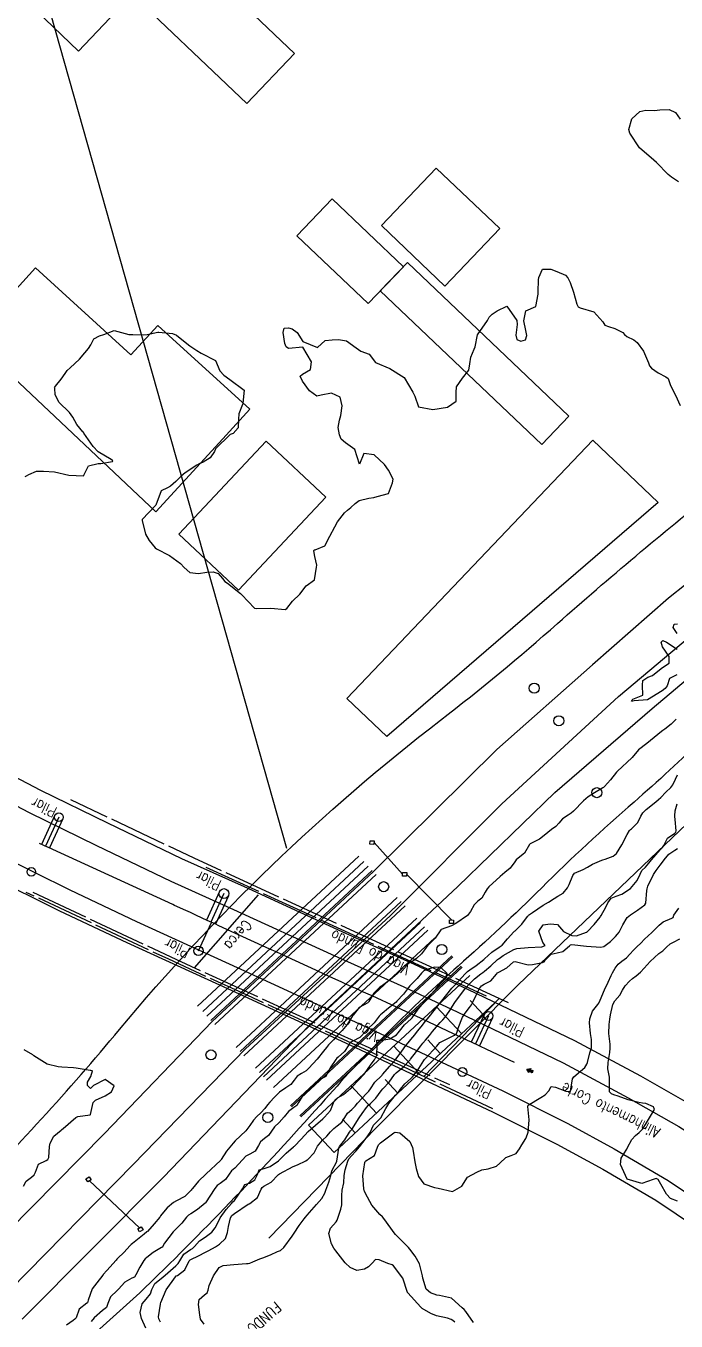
# Model space of a CAD drawing. Header units: metres. Extents: x 307586 to 320046, y 7427249 to 7434250.
# Drawn here: x 316143 to 316232.5, y 7432790.2 to 7432968.6 of the extents above; entities that cross this region are included whole.
import ezdxf

# ---------------------------------------------------------------- set-up
doc = ezdxf.new("R2010")
doc.units = ezdxf.units.M
doc.header["$MEASUREMENT"] = 0
for name, pattern in [('CERCA', [9.4, 8, -0.7, 0, -0.7]), ('CONTINUO', [0]), ('TRACEJADO', [8.7, 8, -0.7])]:
    doc.linetypes.add(name, pattern=pattern)
doc.layers.get('0').update_dxf_attribs({"color": 255})
for name, color, linetype in [('3_PT_CORTES', 45, 'Continuous'), ('4_PT_CORTES', 45, 'Continuous'), ('_ALINHAMENTO_CORTES', 45, 'Continuous'), ('ALINHAMENTO_CORTES', 45, 'Continuous'), ('CANALETA', 151, 'Continuous'), ('CERCA', 45, 'CERCA'), ('Curvas de Nivel 1m', 11, 'Continuous'), ('Curvas de Nivel 5m', 15, 'Continuous'), ('Divisa', 42, 'FENCELINE2'), ('Edificações', 30, 'Continuous'), ('H_TALUDE', 45, 'Continuous'), ('Hidrografia', 140, 'Continuous'), ('LASTRO', 45, 'Continuous'), ('Linha Férrea', 20, 'Continuous'), ('PILAR', 45, 'Continuous'), ('Pontes_Viadutos_Tubos', 190, 'Continuous'), ('Portico', 45, 'Continuous'), ('Postes', 20, 'Continuous'), ('TALUDE', 45, 'Continuous'), ('TEXTO', 45, 'Continuous'), ('TRILHO', 45, 'Continuous'), ('VIADUTO', 190, 'Continuous'), ('Vias Primárias', 230, 'Continuous')]:
    doc.layers.add(name, color=color, linetype=linetype)
doc.styles.add('ROMANS', font='romans', dxfattribs={"height": 0.2})
doc.styles.get("Standard").update_dxf_attribs({"font": 'txt.shx'})
doc.linetypes.add('FENCELINE2', pattern='A,0.25,-0.1,[132,ltypeshp.shx,S=0.1,R=0,X=-0.1,Y=0],-0.1,1', length=1.45)

# ---------------------------------------------------------------- blocks, each defined once
blk = doc.blocks.new('4F638F50BC344D5C12D0B4')
at = {"layer": 'H_TALUDE', "color": 32, "linetype": 'CONTINUO', "flags": 128}
for points in [[(17.57, 16.35), (14.07, 20.11)], [(20.5, 19.07), (18.75, 20.95)], [(11.71, 10.9), (8.21, 14.66)], [(14.64, 13.62), (12.89, 15.51)], [(5.86, 5.45), (2.35, 9.21)], [(8.79, 8.17), (7.03, 10.06)], [(0, 0), (-3.5, 3.76)], [(2.93, 2.72), (1.18, 4.61)]]:
    blk.add_lwpolyline(points, dxfattribs=at)
blk = doc.blocks.new('CC7458B3B4D4FA612CE18')
at = {"color": 1, "linetype": 'CONTINUO', "flags": 128}
for points in [[(0, 0), (-0.47, -0.15)], [(-0.06, -0.13), (-0.43, -0.25)], [(0.06, -0.19), (-0.38, -0.34)], [(0.18, -0.26), (-0.34, -0.43)], [(-0.29, -0.52), (-0.26, -0.5)], [(0.29, -0.33), (-0.09, -0.45)], [(0.04, -0.51), (0.23, -0.45)]]:
    blk.add_lwpolyline(points, dxfattribs=at)
blk = doc.blocks.new('SIMB_PONTO')
at = {"color": 0}
blk.add_point((0, 0), dxfattribs=at)
for tag in ['desc:', 'cota:', 'pto:']:
    blk.add_attdef(tag, (0, 0), '', height=1)
blk = doc.blocks.new('E0620F8BD06349AB12D094')
at = {"layer": 'ALINHAMENTO_CORTES'}
blk.add_hatch(color=1, dxfattribs=at).paths.add_polyline_path([(-0.13, -0.26), (-0.5, -0.08), (-0.57, -0.23), (-0.82, 0.25), (-0.28, 0.34), (-0.36, 0.18), (0, 0)])
at = {"layer": 'ALINHAMENTO_CORTES', "color": 2, "linetype": 'CONTINUO'}
blk.add_polyline3d([(-0.13, -0.26, 0), (-0.5, -0.08, 0), (-0.57, -0.23, 0), (-0.82, 0.25, 0), (-0.28, 0.34, 0), (-0.36, 0.18, 0), (0, 0, 0)], close=True, dxfattribs=at)
at = {"layer": '_ALINHAMENTO_CORTES', "color": 3, "xscale": 0.04000000000000001, "yscale": 0.04000000000000001, "zscale": 0.04000000000000001, "rotation": 153.1355456826254}
blk.add_blockref('SIMB_PONTO', (0, 0), dxfattribs=at)

msp = doc.modelspace()

# ---------------------------------------------------------------- linework, layer by layer
at = {"layer": '3_PT_CORTES', "linetype": 'FENCELINE2', "ltscale": 2, "flags": 128}
msp.add_lwpolyline([(316197.74, 7432823.9), (316208.14, 7432834.63)], dxfattribs=at)
at = {"layer": '4_PT_CORTES', "linetype": 'CONTINUO'}
for points in [[(316146.98, 7432859.86, 0), (316145.15, 7432855.85, 0)], [(316147.53, 7432859.61, 0), (316145.69, 7432855.61, 0)], [(316148.07, 7432859.36, 0), (316146.23, 7432855.36, 0)], [(316169.63, 7432849.36, 0), (316167.83, 7432845.44, 0)], [(316170.25, 7432849.07, 0), (316168.45, 7432845.15, 0)], [(316170.88, 7432848.79, 0), (316169.08, 7432844.87, 0)], [(316166.73, 7432841.2, 0), (316168.53, 7432845.12, 0)], [(316206.1, 7432832.49, 0), (316204.29, 7432828.64, 0)], [(316206.66, 7432832.23, 0), (316204.85, 7432828.37, 0)], [(316207.2, 7432831.97, 0), (316205.4, 7432828.12, 0)]]:
    msp.add_polyline3d(points, dxfattribs=at)
at = {"layer": 'ALINHAMENTO_CORTES', "linetype": 'CONTINUO'}
for points in [[(316210.26, 7432825.82, 744.8), (316206.42, 7432827.63, 744.72), (316205.45, 7432828.09, 736.06), (316204.33, 7432828.61, 735.96), (316203.79, 7432828.87, 742.68), (316203.07, 7432829.21, 735.96), (316202.61, 7432829.42, 735.92), (316197.67, 7432831.73, 744.53), (316197.6, 7432831.78, 732.7), (316196.05, 7432832.49, 732.36), (316195.87, 7432832.57, 731.7), (316194.19, 7432833.34, 731.72), (316194, 7432833.43, 732.34), (316190.63, 7432834.98, 733.46), (316189.24, 7432835.61, 733.96), (316188.62, 7432835.9, 734.18), (316187.83, 7432836.26, 734.01), (316187.04, 7432836.62, 734.22), (316186.46, 7432836.89, 744.25), (316184.75, 7432837.67, 734.03), (316183.97, 7432838.03, 733.87), (316183.19, 7432838.39, 734.07), (316182.91, 7432838.52, 744.16), (316178.97, 7432840.33, 733.99), (316178.19, 7432840.68, 733.82), (316177.41, 7432841.04, 734.02), (316176.55, 7432841.43, 733.81), (316175.54, 7432841.9, 733.64), (316170.14, 7432844.38, 733.31), (316169.44, 7432844.7, 741.87), (316169.11, 7432844.85, 733.63), (316167.95, 7432845.39, 733.58), (316166.48, 7432846.06, 742.42), (316166.3, 7432846.14, 743.8), (316165.62, 7432846.46, 743.78), (316164.98, 7432846.75, 742.53), (316163.45, 7432847.45, 743.74), (316163.2, 7432847.57, 743.74), (316146.71, 7432855.14, 742.31), (316146.02, 7432855.45, 743.57), (316145.95, 7432855.48, 733.82), (316144.87, 7432855.98, 733.7)], [(316168.45, 7432831.62, 0), (316190.64, 7432852.27, 0)], [(316172.46, 7432827.32, 0), (316194.65, 7432847.97, 0)], [(316175.13, 7432824.45, 0), (316197.32, 7432845.09, 0)]]:
    msp.add_polyline3d(points, dxfattribs=at)
at = {"layer": 'CANALETA', "linetype": 'CONTINUO'}
for points in [[(316179.4, 7432819.85, 0), (316201.6, 7432840.5, 0)], [(316179.54, 7432819.71, 0), (316201.73, 7432840.36, 0)], [(316179.54, 7432819.71, 0), (316201.73, 7432840.36, 0)], [(316180.7, 7432818.46, 0), (316202.9, 7432839.1, 0)], [(316180.82, 7432818.32, 0), (316203.02, 7432838.97, 0)]]:
    msp.add_polyline3d(points, dxfattribs=at)
at = {"layer": 'CERCA', "linetype": 'FENCELINE2', "ltscale": 2, "flags": 128}
msp.add_lwpolyline([(316166.19, 7432838.86), (316175.01, 7432848.91)], dxfattribs=at)
at = {"layer": 'Curvas de Nivel 1m', "flags": 128}
for points, elevation in [([(316232.8, 7432947.11), (316231.84, 7432947.72), (316231.41, 7432948.11), (316229.79, 7432949.75), (316229.44, 7432950.09), (316227.45, 7432951.77), (316226.13, 7432953.79), (316225.98, 7432954.29), (316226.41, 7432955.79), (316227.51, 7432956.8), (316228.3, 7432956.98), (316229.51, 7432956.94), (316230.26, 7432957), (316231.52, 7432957.05), (316232.42, 7432956.63), (316233.05, 7432955.71)], 733), ([(316142.9, 7432906.5), (316143.07, 7432906.61), (316143.4, 7432906.78), (316144.44, 7432907.23), (316144.91, 7432907.27), (316145.41, 7432907.26), (316146.91, 7432907.17), (316148.9, 7432906.71), (316150.9, 7432906.62), (316150.94, 7432906.65), (316150.94, 7432906.68), (316151.6, 7432907.99), (316152.92, 7432908.32), (316153.28, 7432908.3), (316154.92, 7432908.57), (316154.95, 7432908.64), (316154.92, 7432908.7), (316154.73, 7432908.84), (316152.94, 7432909.9), (316152.22, 7432910.67), (316150.97, 7432912.47), (316150.89, 7432912.6), (316150.83, 7432912.68), (316149.99, 7432913.7), (316149.46, 7432914.7), (316149, 7432915.31), (316147.51, 7432916.73), (316147.03, 7432917.8), (316146.96, 7432918.65), (316146.94, 7432918.73), (316146.95, 7432918.82), (316147.05, 7432918.94), (316147.84, 7432919.94), (316148.4, 7432920.72), (316148.68, 7432921.11), (316149.08, 7432921.47), (316150.34, 7432922.69), (316151.1, 7432923.55), (316151.62, 7432924.16), (316151.92, 7432924.67), (316152.32, 7432925.47), (316153.13, 7432925.9), (316153.71, 7432926.08), (316155.14, 7432926.64), (316157.13, 7432926.06), (316157.69, 7432926.05), (316159.13, 7432926.04), (316159.66, 7432926.06), (316161.14, 7432926.39), (316161.29, 7432926.41), (316163.14, 7432926.23), (316163.71, 7432925.96), (316165.12, 7432924.83), (316165.57, 7432924.51), (316166.5, 7432923.89), (316167.1, 7432923.49), (316169.09, 7432922.47), (316169.66, 7432921.05), (316170.22, 7432920.45), (316171.06, 7432919.89), (316173.04, 7432918.42), (316172.83, 7432916.61), (316172.78, 7432916.42), (316172.28, 7432915.15), (316172.23, 7432914.43), (316172.21, 7432913.2), (316171.51, 7432912.43), (316171.12, 7432912.29), (316170.97, 7432912.18), (316169.24, 7432910.47), (316169.1, 7432910.31), (316168.95, 7432909.98), (316168.33, 7432909.07), (316167.39, 7432908.49), (316167.05, 7432908.36), (316166.92, 7432908.31), (316166.52, 7432908.1), (316164.91, 7432907.01), (316164.63, 7432906.79), (316164.33, 7432906.53), (316163.6, 7432905.83), (316162.88, 7432905.17), (316162.47, 7432904.95), (316161.58, 7432904.55), (316160.85, 7432902.56), (316159.01, 7432900.59), (316158.97, 7432900.45), (316159.43, 7432898.58), (316159.94, 7432897.71), (316160.78, 7432896.69), (316160.98, 7432896.56), (316162.77, 7432895.62), (316164.25, 7432894.53), (316164.75, 7432893.99), (316165.54, 7432893.31), (316166.74, 7432893.15), (316167.88, 7432893.34), (316168.74, 7432893.37), (316169.45, 7432893.17), (316170.04, 7432892.45), (316170.37, 7432892.08), (316170.73, 7432891.81), (316172.51, 7432890.42), (316172.71, 7432890.24), (316174.46, 7432888.4), (316174.68, 7432888.33), (316176.68, 7432888.37), (316178.68, 7432888.18), (316178.88, 7432888.35), (316179.7, 7432889.34), (316180.71, 7432890.32), (316181.58, 7432891.45), (316182.73, 7432892.3), (316182.99, 7432894.05), (316183.02, 7432894.3), (316182.77, 7432895.49), (316182.64, 7432896.3), (316182.68, 7432896.4), (316182.78, 7432896.44), (316184.13, 7432896.95), (316184.8, 7432898.28), (316185.49, 7432899.6), (316185.86, 7432900.26), (316186.85, 7432901.52), (316187.24, 7432901.86), (316187.7, 7432902.24), (316188.29, 7432902.81), (316188.86, 7432903.2), (316190.17, 7432903.52), (316190.87, 7432903.64), (316191.32, 7432903.74), (316192.88, 7432904.18), (316193.43, 7432905.64), (316193.55, 7432906.17), (316192.91, 7432907.37), (316192.34, 7432908.19), (316190.94, 7432909.51), (316189.48, 7432909.69), (316188.92, 7432908.23), (316188.24, 7432910.24), (316186.96, 7432911.15), (316186.38, 7432911.67), (316186.15, 7432912.26), (316185.98, 7432913.27), (316186.13, 7432914.26), (316186.35, 7432914.91), (316186.52, 7432916.26), (316186.23, 7432917.46), (316185.04, 7432918), (316183.63, 7432917.71), (316183.04, 7432917.57), (316182.04, 7432918.31), (316181.06, 7432919.63), (316180.74, 7432920.33), (316181.08, 7432920.63), (316182.15, 7432921.24), (316182.29, 7432922.31), (316181.11, 7432924.32), (316179.11, 7432924.13), (316178.82, 7432924.35), (316178.63, 7432924.85), (316178.39, 7432926.36), (316178.55, 7432926.95), (316179.15, 7432926.98), (316179.64, 7432926.83), (316180.32, 7432926.33), (316181.12, 7432925.12), (316183.11, 7432924.3), (316184.17, 7432925.24), (316185.13, 7432925.32), (316185.99, 7432925.4), (316187.13, 7432925.21), (316188.44, 7432924.24), (316189.11, 7432923.76), (316190.23, 7432923.34), (316191.09, 7432922.2), (316193.09, 7432921.39), (316195.07, 7432920.16), (316196.25, 7432918.14), (316196.5, 7432917.6), (316197.02, 7432916.13), (316199.02, 7432915.73), (316201.02, 7432916.08), (316202.2, 7432916.9), (316202.19, 7432918.07), (316202.27, 7432918.86), (316203.07, 7432920.06), (316203.96, 7432921.17), (316204.07, 7432922.05), (316204.21, 7432922.95), (316204.71, 7432924.04), (316204.82, 7432924.35), (316205.14, 7432926.04), (316206.52, 7432928.02), (316206.74, 7432928.45), (316207.18, 7432928.88), (316207.87, 7432929.32), (316209.19, 7432929.99), (316210.55, 7432927.98), (316210.62, 7432927.44), (316210.41, 7432925.97), (316210.57, 7432925.4), (316211.13, 7432925.16), (316211.76, 7432925.33), (316211.96, 7432925.95), (316211.81, 7432926.62), (316211.51, 7432927.96), (316211.79, 7432929.35), (316213.19, 7432929.94), (316213.5, 7432931.64), (316213.51, 7432931.94), (316213.56, 7432933.61), (316213.6, 7432933.94), (316214.11, 7432935.08), (316215.25, 7432935.09), (316216.07, 7432934.73), (316217.25, 7432934.23), (316217.58, 7432933.89), (316217.9, 7432933.21), (316218.38, 7432931.88), (316218.84, 7432930.23), (316218.99, 7432929.87), (316219.19, 7432929.78), (316219.3, 7432929.76), (316221.18, 7432929.2), (316222.41, 7432927.83), (316222.67, 7432927.34), (316223.16, 7432927.15), (316224.07, 7432926.9), (316225.15, 7432926.33), (316225.4, 7432926.05), (316225.72, 7432925.79), (316226.68, 7432925.32), (316227.13, 7432924.97), (316228, 7432923.76), (316228.69, 7432922.16), (316228.83, 7432921.75), (316229.09, 7432921.44), (316230.01, 7432920.81), (316231.08, 7432920.22), (316231.38, 7432920.03), (316231.47, 7432919.72), (316231.71, 7432919.07), (316232.42, 7432917.71), (316233.03, 7432916.28)], 733), ([(316232.65, 7432884.89), (316232.1, 7432885.71), (316232.21, 7432886.16), (316232.67, 7432886.24)], 734), ([(316232.59, 7432879.22), (316231.58, 7432878.71), (316231.27, 7432877.71), (316230.96, 7432877.32), (316230.56, 7432876.99), (316228.54, 7432875.75), (316226.7, 7432875.61), (316226.54, 7432875.58), (316226.35, 7432875.59), (316226.42, 7432875.77), (316226.54, 7432875.84), (316227.91, 7432876.4), (316227.86, 7432877.76), (316227.9, 7432878.43), (316228.58, 7432878.87), (316229.23, 7432879.09), (316229.99, 7432879.73), (316230.6, 7432880.2), (316231.52, 7432880.8), (316231.52, 7432881.71), (316230.63, 7432883.07), (316230.44, 7432883.72), (316230.65, 7432883.94), (316231.16, 7432883.71), (316232.63, 7432882.76)], 734), ([(316232.51, 7432873.08), (316231.8, 7432872.41), (316230.93, 7432871.72), (316230.67, 7432871.53), (316230.49, 7432871.4), (316228.47, 7432869.75), (316227.33, 7432868.89), (316226.44, 7432867.82), (316226.42, 7432867.8), (316226.38, 7432867.77), (316224.42, 7432865.94), (316224.36, 7432865.87), (316224.3, 7432865.8), (316223.46, 7432864.76), (316222.65, 7432863.82), (316222.51, 7432863.71), (316222.4, 7432863.63), (316221.26, 7432862.96), (316220.38, 7432862.39), (316220.08, 7432862.14), (316219.76, 7432861.85), (316218.36, 7432860.42), (316218.06, 7432860.16), (316217.61, 7432859.88), (316216.86, 7432859.37), (316216.34, 7432858.76), (316215.92, 7432858.31), (316215.34, 7432857.9), (316214.31, 7432857.07), (316213.68, 7432856.56), (316212.41, 7432855.94), (316212.34, 7432855.9), (316212.3, 7432855.85), (316211.6, 7432854.64), (316210.74, 7432853.96), (316210.49, 7432853.75), (316210.28, 7432853.47), (316209.63, 7432852.6), (316208.93, 7432851.98), (316208.25, 7432851.42), (316206.7, 7432850.01), (316206.49, 7432849.74), (316206.22, 7432849.26), (316205.75, 7432848.47), (316205.2, 7432848.02), (316204.7, 7432847.53), (316204.19, 7432846.63), (316203.78, 7432846.04), (316202.17, 7432844.94), (316201.59, 7432844.65), (316200.16, 7432844.13), (316200.1, 7432844.08), (316199.3, 7432842.94), (316198.51, 7432842.1), (316198.13, 7432841.7), (316197.44, 7432840.8), (316196.76, 7432840.12), (316196.36, 7432839.87), (316196.11, 7432839.75), (316195.1, 7432839.14), (316194.21, 7432838.15), (316194.15, 7432838.08), (316194.08, 7432838.01), (316193.17, 7432837.26), (316192.07, 7432836.44), (316191.91, 7432836.33), (316191.72, 7432836.18), (316190.88, 7432835.37), (316190.19, 7432834.2), (316190.13, 7432834.11), (316190.04, 7432834.05), (316188.85, 7432833.4), (316188.01, 7432832.32), (316187.98, 7432832.26), (316187.96, 7432832.23), (316187.19, 7432831.05), (316186.54, 7432830.24), (316186.26, 7432829.97), (316185.98, 7432829.68), (316185.31, 7432828.92), (316184.65, 7432828.26), (316184.34, 7432827.89), (316183.95, 7432827.36), (316183.09, 7432826.28), (316181.93, 7432825.05), (316181.55, 7432824.68), (316180.92, 7432824.31), (316180.32, 7432823.92), (316179.91, 7432823.38), (316179.45, 7432822.77), (316178.76, 7432822.34), (316177.89, 7432821.74), (316177.2, 7432821.03), (316176.56, 7432820.36), (316176.24, 7432819.99), (316175.86, 7432819.5), (316175.33, 7432818.9), (316174.76, 7432818.38), (316174.32, 7432817.9), (316173.83, 7432817.14), (316173.27, 7432816.4), (316171.81, 7432815.04), (316171.52, 7432814.71), (316171.27, 7432814.43), (316170.61, 7432813.61), (316169.88, 7432812.44), (316169.83, 7432812.38), (316169.77, 7432812.33), (316167.79, 7432810.47), (316167.77, 7432810.45), (316167.75, 7432810.42), (316166.76, 7432809.46), (316165.92, 7432808.49), (316165.83, 7432808.38), (316165.72, 7432808.24), (316164.84, 7432807.38), (316163.71, 7432806.75), (316163.28, 7432806.52), (316162.43, 7432805.79), (316161.68, 7432804.92), (316161.52, 7432804.7), (316161.42, 7432804.54), (316160.63, 7432803.58), (316159.7, 7432802.56), (316159.68, 7432802.53), (316159.65, 7432802.51), (316159.25, 7432802.17), (316157.64, 7432800.89), (316157.47, 7432800.76), (316157.31, 7432800.59), (316156.52, 7432799.7), (316155.61, 7432798.82), (316155.49, 7432798.72), (316155.4, 7432798.61), (316154.13, 7432797.17), (316153.64, 7432796.63), (316153.62, 7432796.6), (316153.58, 7432796.55), (316152.74, 7432795.47), (316152.12, 7432794.65), (316151.54, 7432793.1), (316151.46, 7432792.73), (316151.37, 7432792.66), (316150.33, 7432791.87), (316149.89, 7432790.68), (316149.73, 7432790.46), (316149.51, 7432790.31), (316148.55, 7432789.64)], 733), ([(316161.51, 7432790.04), (316161.26, 7432790.54), (316161.25, 7432790.81), (316161.49, 7432792.54), (316161.5, 7432792.57), (316161.54, 7432792.76), (316162.28, 7432794.53), (316163.58, 7432796.32), (316163.67, 7432796.42), (316163.83, 7432796.51), (316164.84, 7432797.25), (316165.47, 7432798.49), (316165.52, 7432798.57), (316165.61, 7432798.63), (316166.85, 7432799.25), (316167.62, 7432799.67), (316168.15, 7432799.93), (316169.06, 7432800.45), (316169.64, 7432800.8), (316170.48, 7432801.59), (316170.73, 7432802.43), (316170.86, 7432803.23), (316171.16, 7432804.43), (316171.35, 7432804.76), (316171.69, 7432805.04), (316173.6, 7432806.29), (316173.7, 7432806.34), (316173.74, 7432806.35), (316173.82, 7432806.39), (316174.87, 7432807.22), (316175.37, 7432808.37), (316175.51, 7432808.59), (316175.73, 7432808.77), (316176.76, 7432809.34), (316177.7, 7432810.35), (316177.73, 7432810.37), (316177.75, 7432810.39), (316177.9, 7432810.5), (316179.76, 7432811.48), (316180.36, 7432811.72), (316181.52, 7432812.3), (316181.68, 7432812.4), (316181.78, 7432812.45), (316182.67, 7432813.4), (316183.13, 7432814.28), (316183.81, 7432815.12), (316184.41, 7432815.67), (316184.91, 7432816.26), (316185.36, 7432816.73), (316185.83, 7432817.08), (316186.47, 7432817.61), (316186.9, 7432818.24), (316187.26, 7432818.82), (316187.86, 7432819.33), (316188.3, 7432819.79), (316188.64, 7432820.22), (316189.89, 7432821.56), (316190.2, 7432821.89), (316190.42, 7432822.19), (316191, 7432823.1), (316191.92, 7432824), (316192.01, 7432824.09), (316192.08, 7432824.18), (316193.1, 7432825.32), (316193.82, 7432826.15), (316193.94, 7432826.32), (316194.71, 7432827.38), (316195.28, 7432828.14), (316195.58, 7432828.52), (316195.98, 7432828.98), (316196.5, 7432829.61), (316196.9, 7432830.12), (316197.38, 7432830.74), (316198.01, 7432831.51), (316198.48, 7432832.1), (316199.16, 7432832.96), (316200.04, 7432834.06), (316200.93, 7432835.2), (316201.63, 7432836.06), (316201.84, 7432836.29), (316202.07, 7432836.53), (316203.44, 7432838.04), (316203.76, 7432838.36), (316204.09, 7432838.6), (316204.94, 7432839.18), (316206.02, 7432840.01), (316206.07, 7432840.06), (316206.11, 7432840.11), (316207.1, 7432841.02), (316208.13, 7432841.68), (316208.54, 7432841.98), (316209.29, 7432842.83), (316210.16, 7432843.83), (316210.23, 7432843.89), (316210.32, 7432843.96), (316211.25, 7432844.87), (316212.03, 7432845.94), (316212.1, 7432846.02), (316212.18, 7432846.09), (316212.74, 7432846.49), (316214.2, 7432847.49), (316214.91, 7432847.91), (316215.7, 7432848.4), (316216.22, 7432848.72), (316216.94, 7432849.16), (316217.53, 7432849.88), (316217.77, 7432850.34), (316218.25, 7432851.59), (316218.51, 7432851.87), (316219.69, 7432852.42), (316220.27, 7432852.74), (316220.98, 7432853.12), (316222.28, 7432853.68), (316222.38, 7432853.72), (316222.7, 7432853.82), (316223.84, 7432854.25), (316224.29, 7432854.62), (316225.01, 7432855.79), (316225.74, 7432857.2), (316226.09, 7432857.77), (316226.2, 7432857.9), (316226.33, 7432858), (316227.22, 7432858.88), (316227.61, 7432859.76), (316227.89, 7432860.22), (316228.36, 7432860.68), (316229.7, 7432861.73), (316230.08, 7432862.02), (316230.38, 7432862.29), (316231.07, 7432863.03), (316231.75, 7432863.71), (316232.04, 7432864.07), (316232.41, 7432864.84), (316232.69, 7432865.43)], 733), ([(316167.5, 7432789.77), (316167.04, 7432790.47), (316166.94, 7432791.05), (316166.76, 7432792.48), (316166.83, 7432793.19), (316167.55, 7432793.82), (316167.93, 7432794.09), (316168.05, 7432794.46), (316168.21, 7432795.11), (316168.8, 7432796.45), (316169.59, 7432797.59), (316170.16, 7432797.88), (316171.6, 7432797.99), (316173.35, 7432798.14), (316173.6, 7432798.15), (316173.81, 7432798.18), (316174.23, 7432798.38), (316175.2, 7432798.79), (316175.61, 7432798.92), (316176.63, 7432799.34), (316177.62, 7432799.77), (316178.02, 7432799.95), (316178.47, 7432800.34), (316179.65, 7432801.91), (316179.81, 7432802.16), (316179.91, 7432802.32), (316180.62, 7432803.36), (316181.29, 7432804.3), (316181.46, 7432804.53), (316181.69, 7432804.81), (316183, 7432806.28), (316183.71, 7432807.07), (316184.15, 7432807.84), (316184.29, 7432808.26), (316184.67, 7432809.33), (316184.94, 7432810.26), (316185.1, 7432810.91), (316185.77, 7432812.18), (316185.8, 7432812.23), (316185.8, 7432812.25), (316186.05, 7432814), (316186.15, 7432814.25), (316186.87, 7432815.18), (316187.55, 7432816.23), (316187.67, 7432816.39), (316187.83, 7432816.59), (316188.88, 7432818.21), (316189.27, 7432818.79), (316189.86, 7432819.61), (316190.13, 7432819.93), (316190.4, 7432820.19), (316191.13, 7432820.93), (316191.89, 7432821.93), (316192.1, 7432822.18), (316192.97, 7432823.1), (316193.71, 7432824.15), (316193.93, 7432824.38), (316194.92, 7432825.16), (316195.82, 7432826.13), (316195.87, 7432826.2), (316195.94, 7432826.29), (316196.74, 7432827.34), (316197.34, 7432828.12), (316197.62, 7432828.46), (316197.97, 7432828.88), (316198.54, 7432829.55), (316198.95, 7432830.1), (316200.01, 7432831.31), (316200.39, 7432831.7), (316200.69, 7432832.07), (316201.24, 7432832.85), (316202.04, 7432834.06), (316203.51, 7432836.04), (316204.07, 7432836.71), (316204.74, 7432837.36), (316205.59, 7432838.01), (316205.88, 7432838.22), (316206.09, 7432838.38), (316206.98, 7432839.12), (316207.92, 7432839.99), (316208.02, 7432840.08), (316208.11, 7432840.15), (316208.69, 7432840.55), (316210.13, 7432841.39), (316210.56, 7432841.53), (316212.13, 7432841.67), (316213.99, 7432841.77), (316214.13, 7432841.8), (316214.21, 7432841.83), (316214.47, 7432841.91), (316214.14, 7432842.36), (316213.58, 7432843.92), (316214.17, 7432844.77), (316215.16, 7432844.92), (316216.17, 7432844.82), (316216.99, 7432843.88), (316218.15, 7432843.29), (316218.76, 7432843.26), (316220.16, 7432843.77), (316220.21, 7432843.79), (316220.3, 7432843.84), (316221.2, 7432844.81), (316222.01, 7432845.82), (316222.08, 7432845.92), (316222.19, 7432846.07), (316222.82, 7432847.19), (316223.09, 7432847.81), (316223.55, 7432848.47), (316224.22, 7432848.74), (316225.01, 7432849), (316226.23, 7432849.77), (316227.11, 7432850.89), (316227.54, 7432851.76), (316227.76, 7432852.26), (316228.27, 7432852.73), (316228.75, 7432853.27), (316229.11, 7432853.74), (316230.3, 7432855.1), (316230.6, 7432855.41), (316230.81, 7432855.71), (316231.3, 7432856.72), (316232.32, 7432857.42), (316232.46, 7432857.56), (316232.5, 7432857.7), (316232.35, 7432859.28), (316232.29, 7432859.7), (316232.29, 7432859.77), (316232.36, 7432860.48), (316232.64, 7432861.43)], 734), ([(316204.6, 7432790.02), (316203.53, 7432791.55), (316203.3, 7432791.8), (316203.03, 7432792.04), (316201.55, 7432793.37), (316199.91, 7432793.72), (316199.56, 7432793.79), (316198.68, 7432794.09), (316198.07, 7432794.6), (316197.61, 7432796.11), (316197.61, 7432796.13), (316197.59, 7432796.42), (316197.15, 7432798.11), (316196.58, 7432799.16), (316195.84, 7432800.13), (316195.64, 7432800.35), (316193.84, 7432802.15), (316193.66, 7432802.37), (316192.4, 7432804.17), (316192.07, 7432804.56), (316191.69, 7432804.9), (316190.61, 7432806.19), (316189.72, 7432807.79), (316189.6, 7432808.08), (316189.56, 7432808.2), (316189.49, 7432808.44), (316189.34, 7432810.21), (316189.63, 7432812.06), (316189.7, 7432812.2), (316189.73, 7432812.24), (316189.77, 7432812.27), (316190.95, 7432813.03), (316191.39, 7432814.18), (316191.52, 7432814.47), (316191.81, 7432814.76), (316193.65, 7432816.15), (316193.82, 7432816.23), (316194.46, 7432816.14), (316195.81, 7432814.96), (316196.2, 7432814.13), (316196.3, 7432813.62), (316196.52, 7432812.12), (316196.69, 7432811.2), (316197.02, 7432810.12), (316197.74, 7432809.09), (316199.23, 7432808.59), (316199.73, 7432808.53), (316201.72, 7432808.06), (316202.98, 7432808.79), (316203.75, 7432810.03), (316205.07, 7432810.7), (316205.76, 7432811.04), (316206.6, 7432811.17), (316207.77, 7432811.53), (316208.2, 7432811.98), (316209.03, 7432812.72), (316209.79, 7432813), (316210.46, 7432813.29), (316210.91, 7432813.95), (316211.27, 7432814.49), (316211.82, 7432815.34), (316212.04, 7432815.94), (316212.11, 7432816.22), (316212.27, 7432817.93), (316212.06, 7432819.74), (316212.11, 7432819.94), (316213.88, 7432820.99), (316214.45, 7432821.35), (316214.95, 7432821.9), (316215.27, 7432822.53), (316215.9, 7432822.41), (316217.3, 7432821.88), (316217.89, 7432821.81), (316217.94, 7432821.87), (316218.22, 7432823.56), (316218.41, 7432823.86), (316219.94, 7432825.11), (316220.2, 7432825.58), (316220.28, 7432825.84), (316220.63, 7432827.16), (316220.83, 7432827.83), (316220.84, 7432828.98), (316220.7, 7432829.83), (316220.57, 7432831.27), (316220.6, 7432831.83), (316220.97, 7432832.89), (316221.69, 7432833.82), (316221.86, 7432834.01), (316222.05, 7432834.39), (316222.65, 7432835.81), (316223.13, 7432836.86), (316223.53, 7432837.8), (316223.71, 7432838.18), (316224.1, 7432838.8), (316224.52, 7432839.38), (316225.01, 7432839.78), (316225.66, 7432840.23), (316226.12, 7432840.72), (316226.6, 7432841.29), (316227.1, 7432841.76), (316227.64, 7432842.26), (316228.15, 7432842.8), (316228.63, 7432843.27), (316229.16, 7432843.74), (316230.17, 7432844.75), (316230.71, 7432845.18), (316231.89, 7432845.7), (316232.08, 7432845.81), (316232.19, 7432846.12), (316232.85, 7432847.05)], 736), ([(316232.66, 7432806.74), (316231.72, 7432807.1), (316231.15, 7432807.71), (316230.38, 7432809.08), (316230, 7432809.72), (316229.75, 7432809.86), (316229.35, 7432809.73), (316227.75, 7432809.18), (316225.75, 7432809.77), (316224.82, 7432811.78), (316224.9, 7432812.66), (316225.61, 7432813.77), (316225.69, 7432813.89), (316225.81, 7432814.11), (316226.37, 7432815.21), (316226.9, 7432815.76), (316227.41, 7432816.17), (316227.84, 7432816.65), (316228.29, 7432817.3), (316228.56, 7432817.74), (316229.49, 7432819.35), (316229.39, 7432819.73), (316228.31, 7432820.17), (316227.88, 7432820.23), (316227.34, 7432820.3), (316225.88, 7432820.7), (316224.5, 7432821.17), (316223.89, 7432821.37), (316223.59, 7432821.5), (316223.32, 7432821.8), (316223.31, 7432822.4), (316223.3, 7432823.8), (316223.1, 7432824.97), (316223.15, 7432825.8), (316223.35, 7432827.19), (316223.43, 7432827.8), (316223.41, 7432828.36), (316223.23, 7432829.8), (316223.26, 7432831.05), (316223.34, 7432831.8), (316223.45, 7432832.37), (316223.79, 7432833.79), (316224.05, 7432834.31), (316224.74, 7432835.1), (316225.12, 7432835.78), (316225.48, 7432836.37), (316226.08, 7432837.04), (316226.47, 7432837.37), (316227, 7432837.76), (316227.59, 7432838.25), (316228.1, 7432838.8), (316228.9, 7432839.74), (316230.12, 7432840.81), (316230.65, 7432841.19), (316231.18, 7432841.71), (316231.68, 7432842.16), (316232.14, 7432842.39), (316232.99, 7432842.85)], 737), ([(316159.49, 7432789.23), (316158.89, 7432790.57), (316158.7, 7432791.39), (316159, 7432792.57), (316159.54, 7432793.24), (316160.13, 7432793.97), (316160.33, 7432794.55), (316160.73, 7432795.39), (316161.58, 7432796.06), (316162.16, 7432796.53), (316163.6, 7432797.83), (316163.95, 7432798.16), (316164.15, 7432798.5), (316164.7, 7432799.41), (316165.63, 7432800.05), (316165.91, 7432800.2), (316166.21, 7432800.48), (316166.87, 7432801.25), (316167.65, 7432801.77), (316168.57, 7432802.46), (316169.04, 7432803.07), (316169.68, 7432804.31), (316169.72, 7432804.41), (316169.73, 7432804.44), (316170.55, 7432805.58), (316171.3, 7432806.42), (316171.49, 7432806.64), (316171.71, 7432806.83), (316172.79, 7432808.4), (316173.12, 7432809.01), (316173.74, 7432809.22), (316174.49, 7432809.64), (316174.86, 7432810.38), (316175.09, 7432811.04), (316175.76, 7432811.24), (316176.61, 7432811.52), (316177.77, 7432812.28), (316177.86, 7432812.35), (316178.81, 7432813.32), (316179.8, 7432814.21), (316179.87, 7432814.25), (316179.94, 7432814.32), (316180.88, 7432815.24), (316181.82, 7432816.3), (316183.84, 7432818.07), (316183.95, 7432818.16), (316184.09, 7432818.27), (316184.91, 7432819.21), (316185.32, 7432820.26), (316185.49, 7432820.64), (316185.88, 7432820.94), (316186.71, 7432821.42), (316187.67, 7432822.23), (316187.78, 7432822.34), (316187.9, 7432822.46), (316188.75, 7432823.38), (316189.55, 7432824.21), (316189.93, 7432824.7), (316190.53, 7432825.61), (316190.97, 7432826.19), (316191.31, 7432826.83), (316191.35, 7432828.19), (316191.28, 7432828.88), (316191.97, 7432828.88), (316193.08, 7432829.06), (316193.99, 7432829.65), (316194.23, 7432829.91), (316194.4, 7432830.15), (316195.12, 7432831.02), (316196.01, 7432831.82), (316196.16, 7432831.98), (316196.26, 7432832.13), (316197, 7432833.15), (316197.79, 7432834.11), (316197.9, 7432834.25), (316198.05, 7432834.4), (316199.55, 7432836.09), (316200.07, 7432836.69), (316200.75, 7432837.4), (316200.98, 7432838.07), (316200.09, 7432838.88), (316199.25, 7432838.94), (316198.09, 7432838.59), (316197.77, 7432838.43), (316197.42, 7432838.12), (316196.82, 7432837.37), (316196.07, 7432836.6), (316195.83, 7432836.36), (316195.65, 7432836.13), (316194.94, 7432835.25), (316194.04, 7432834.27), (316193.93, 7432834.15), (316192.91, 7432833.28), (316192.02, 7432832.58), (316191.8, 7432832.4), (316191.63, 7432832.18), (316190.93, 7432831.27), (316189.99, 7432830.39), (316189.82, 7432830.2), (316188.93, 7432829.26), (316187.97, 7432828.76), (316187.64, 7432828.56), (316187.42, 7432828.24), (316186.86, 7432827.34), (316185.95, 7432826.56), (316185.78, 7432826.42), (316185.66, 7432826.25), (316184.97, 7432825.22), (316184.46, 7432824.26), (316184.27, 7432823.91), (316183.91, 7432823.72), (316183.02, 7432823.17), (316182.07, 7432822.3), (316181.89, 7432822.12), (316181.03, 7432821.16), (316180.52, 7432820.31), (316180.29, 7432819.89), (316179.86, 7432819.6), (316179.12, 7432819.06), (316178.54, 7432818.34), (316177.83, 7432817.55), (316177.21, 7432816.97), (316176.8, 7432816.36), (316176.4, 7432815.78), (316175.81, 7432815.34), (316175.29, 7432814.89), (316175.01, 7432814.38), (316174.54, 7432813.63), (316173.79, 7432813.2), (316173.26, 7432812.92), (316172.82, 7432812.4), (316171.76, 7432811.28), (316171.3, 7432810.89), (316170.97, 7432810.43), (316170.47, 7432809.71), (316169.73, 7432809.17), (316169.31, 7432808.86), (316169.01, 7432808.45), (316167.7, 7432806.51), (316167.69, 7432806.49), (316167.67, 7432806.47), (316166.6, 7432805.58), (316165.69, 7432805), (316165.37, 7432804.81), (316165.1, 7432804.5), (316164.47, 7432803.7), (316163.66, 7432802.93), (316163.26, 7432802.52), (316162.05, 7432800.94), (316161.83, 7432800.54), (316161.77, 7432800.4), (316161.63, 7432800.33), (316160.51, 7432799.66), (316159.61, 7432798.95), (316159.39, 7432798.78), (316159.23, 7432798.57), (316158.65, 7432797.63), (316158.11, 7432796.58), (316157.92, 7432796.25), (316157.58, 7432796.1), (316156.6, 7432795.57), (316155.74, 7432794.61), (316155.55, 7432794.42), (316154.64, 7432793.53), (316154.28, 7432792.62), (316154.06, 7432792.09), (316153.52, 7432791.67), (316152.39, 7432790.65), (316151.99, 7432790.17)], 732), ([(316142.63, 7432808.77), (316143.03, 7432809.47), (316143.74, 7432810.03), (316144.13, 7432810.36), (316144.3, 7432810.74), (316144.71, 7432811.8), (316145.77, 7432812.33), (316146.02, 7432812.48), (316146.13, 7432812.73), (316146.24, 7432814.27), (316146.33, 7432814.72), (316146.84, 7432815.69), (316147.82, 7432816.49), (316147.95, 7432816.58), (316148.12, 7432816.71), (316149.84, 7432818.24), (316150.14, 7432818.37), (316151.84, 7432818.62), (316151.89, 7432818.66), (316152.23, 7432820.29), (316152.57, 7432820.65), (316153.88, 7432821.23), (316154.75, 7432821.76), (316155.14, 7432822.62), (316153.9, 7432823.5), (316152.3, 7432822.65), (316151.89, 7432822.26), (316151.46, 7432822.66), (316151.47, 7432823.09), (316151.91, 7432823.91), (316152.16, 7432824.66), (316151.91, 7432824.73), (316151.83, 7432824.74), (316149.92, 7432825.03), (316149.53, 7432825.07), (316147.92, 7432825.18), (316147.43, 7432825.21), (316145.93, 7432825.6), (316144.09, 7432826.75), (316143.94, 7432826.86), (316142.76, 7432827.58)], 733)]:
    msp.add_lwpolyline(points, dxfattribs=dict(at, elevation=elevation))
at = {"layer": 'Curvas de Nivel 5m', "elevation": 735, "flags": 128}
msp.add_lwpolyline([(316202.01, 7432790.05), (316201.77, 7432790.31), (316201.52, 7432790.45), (316201, 7432790.59), (316199.52, 7432790.93), (316198.7, 7432791.27), (316197.53, 7432791.94), (316197.33, 7432792.11), (316195.56, 7432794.1), (316195.54, 7432794.13), (316195.53, 7432794.16), (316194.87, 7432796.14), (316193.6, 7432797.81), (316193.39, 7432797.94), (316192.79, 7432798.16), (316191.61, 7432798.64), (316191.11, 7432798.69), (316190.65, 7432798.19), (316190.13, 7432797.67), (316189.59, 7432797.34), (316188.55, 7432797.17), (316187.6, 7432797.59), (316186.95, 7432798.24), (316185.63, 7432799.87), (316185.36, 7432800.25), (316185.06, 7432800.83), (316184.66, 7432802.26), (316184.91, 7432803.02), (316185.68, 7432803.89), (316185.83, 7432804.09), (316185.89, 7432804.25), (316186.34, 7432805.6), (316186.48, 7432806.24), (316186.45, 7432807.5), (316186.53, 7432808.24), (316186.74, 7432809.24), (316186.8, 7432810.24), (316186.95, 7432811.05), (316187.31, 7432812.23), (316187.44, 7432812.57), (316187.78, 7432812.97), (316188.41, 7432813.6), (316188.92, 7432814.21), (316189.81, 7432815.41), (316190.16, 7432815.85), (316190.36, 7432816.19), (316190.85, 7432817.17), (316191.84, 7432818.18), (316192.55, 7432819.49), (316192.96, 7432820.16), (316193.88, 7432821.3), (316194.28, 7432821.75), (316194.55, 7432822.14), (316195.16, 7432822.88), (316195.91, 7432823.57), (316196.19, 7432823.85), (316196.41, 7432824.13), (316197.06, 7432824.99), (316197.78, 7432826.11), (316197.84, 7432826.21), (316197.95, 7432826.33), (316199.53, 7432828.09), (316199.73, 7432828.32), (316199.97, 7432828.56), (316200.98, 7432829.07), (316201.99, 7432829.57), (316202.24, 7432829.81), (316202.34, 7432830.05), (316202.49, 7432830.55), (316203.1, 7432832.04), (316203.43, 7432832.63), (316204.03, 7432833.4), (316204.31, 7432833.75), (316204.47, 7432834.03), (316204.98, 7432835.1), (316205.41, 7432836.02), (316205.7, 7432836.38), (316206.07, 7432836.6), (316207, 7432837.07), (316207.76, 7432837.99), (316207.92, 7432838.16), (316208.09, 7432838.28), (316209.2, 7432838.87), (316210.11, 7432839.68), (316210.31, 7432839.75), (316212.1, 7432839.29), (316212.71, 7432839.32), (316214.11, 7432839.58), (316214.31, 7432839.7), (316214.45, 7432839.91), (316215.29, 7432840.73), (316216.12, 7432840.94), (316216.91, 7432841.1), (316217.8, 7432841.87), (316217.96, 7432842.04), (316218.14, 7432842.06), (316220.13, 7432841.84), (316222.13, 7432841.69), (316222.53, 7432841.81), (316223.46, 7432842.48), (316224.15, 7432843.16), (316224.44, 7432843.51), (316224.63, 7432843.79), (316225.17, 7432844.79), (316225.77, 7432845.78), (316226.19, 7432846.17), (316227.17, 7432846.78), (316228.2, 7432847.52), (316228.32, 7432847.75), (316228.47, 7432849.51), (316228.48, 7432849.75), (316228.58, 7432850.09), (316229.39, 7432851.73), (316229.72, 7432852.27), (316230.27, 7432852.98), (316230.6, 7432853.39), (316230.83, 7432853.71), (316231.5, 7432854.5), (316232.3, 7432855.08), (316232.69, 7432855.31)], dxfattribs=at)
at = {"layer": 'Divisa'}
msp.add_lwpolyline([(316464.94, 7432963.07), (316464.77, 7432959.2), (316451.71, 7432957.66), (316436.32, 7432955.79), (316395.31, 7432939.63), (316368.31, 7432930.25), (316323.55, 7432914.74), (316315.48, 7432913.06), (316309.05, 7432911.15), (316261.5, 7432884.64), (316253.15, 7432876.98), (316210.75, 7432836.51), (316191.18, 7432816.83), (316176.41, 7432801.65)], dxfattribs=at)
msp.add_lwpolyline([(315852.12, 7432646.18), (315869.6, 7432650.91), (315896.16, 7432657.65), (315924.2, 7432670.13), (315941.23, 7432675.88), (315942, 7432673.6), (315960.83, 7432684.88), (315981.85, 7432694.74), (316000.39, 7432704.46), (316020.92, 7432716.48), (316052.54, 7432737.81), (316058.92, 7432742.98), (316062.1, 7432741.83), (316070.99, 7432748.25, -0.015068), (316101, 7432775.75, 0.018362), (316133.88, 7432806.26, 0.023162), (316155.86, 7432830.37, -0.05537), (316200.06, 7432872.97, 0.017069), (316216.17, 7432886.28, -0.012375), (316237.9, 7432904.58, -0.043956), (316257.03, 7432917.31, 0.012411), (316289.91, 7432936.33, -0.040474), (316332.23, 7432957.73, -0.020004)], format="xyb", dxfattribs=at)
at = {"layer": 'Edificações'}
for points in [[(316155.81, 7432974.64), (316162.37, 7432981.53), (316179.97, 7432964.75), (316173.41, 7432957.87)], [(316144.43, 7432970.63), (316149.61, 7432976.07), (316155.42, 7432970.54), (316150.23, 7432965.1)], [(316191.92, 7432941.08), (316199.45, 7432948.99), (316208.21, 7432940.65), (316200.67, 7432932.74)], [(316185.12, 7432944.76), (316180.27, 7432939.67), (316190.09, 7432930.32), (316194.94, 7432935.41)], [(316191.77, 7432932.08), (316195.5, 7432936), (316217.72, 7432914.83), (316213.99, 7432910.92)], [(316164.05, 7432898.57), (316176.04, 7432911.39), (316184.26, 7432903.69), (316172.26, 7432890.88)], [(316187.17, 7432875.95), (316221.03, 7432911.5), (316230.03, 7432902.93), (316192.68, 7432870.71)]]:
    msp.add_lwpolyline(points, close=True, dxfattribs=at)
msp.add_lwpolyline([(316157.44, 7432923.25), (316144.3, 7432935.24), (316135.49, 7432925.58), (316160.85, 7432901.63), (316170.09, 7432911.72), (316173.79, 7432915.79), (316161.15, 7432927.32), (316157.44, 7432923.25)], dxfattribs=at)
at = {"layer": 'Hidrografia'}
msp.add_lwpolyline([(316345.26, 7432937.01), (316332.87, 7432930.45), (316325.13, 7432926.49, -0.025186), (316309.27, 7432919.35, 0.066112), (316298.79, 7432913.57, -0.061378), (316287.26, 7432907.06, 0.06464), (316273.88, 7432899.39, -0.055444), (316260.46, 7432891.37, 0.105222), (316245.3, 7432880.13, -0.033115), (316226.69, 7432861.68, 0.016611), (316213.98, 7432849.89, -0.013931), (316202.49, 7432839.1, 0.030397), (316184.19, 7432820.77, -0.018693), (316160.44, 7432795.83, -0.015486), (316153.15, 7432789.15, 0.325723), (316151.01, 7432780.03, 0.663463)], format="xyb", dxfattribs=at)
at = {"layer": 'LASTRO', "linetype": 'CONTINUO'}
for points in [[(316166.62, 7432833.6, 0), (316188.81, 7432854.25, 0)], [(316167.32, 7432832.84, 0), (316189.51, 7432853.49, 0)], [(316176.1, 7432823.4, 0), (316198.3, 7432844.05, 0)], [(316177.07, 7432822.36, 0), (316199.26, 7432843.01, 0)]]:
    msp.add_polyline3d(points, dxfattribs=at)
at = {"layer": 'Linha Férrea'}
for points in [[(316342.22, 7432955.5), (316311.05, 7432941.46), (316286.9, 7432928.31), (316273.79, 7432920.48), (316256.8, 7432908.87), (316243.6, 7432899.42), (316231.43, 7432889.78), (316220.99, 7432880.56), (316207.79, 7432868.9), (316190.81, 7432852.1), (316168.61, 7432831.45), (316153.78, 7432816.06), (316137.16, 7432799.2)], [(316140.81, 7432794.53), (316157.73, 7432811.78), (316173.22, 7432827.71), (316193.13, 7432846.01), (316208.5, 7432861.44), (316224.56, 7432876.2), (316239.53, 7432888.78), (316245.39, 7432893.13), (316256.25, 7432901.31), (316268.87, 7432910.42), (316286.18, 7432921.22), (316300.76, 7432929.3), (316316.05, 7432937.24), (316335.69, 7432946.53)], [(316142.46, 7432790.47), (316161.93, 7432810.01), (316181.91, 7432830.85), (316202.44, 7432850.06), (316215.79, 7432862.98), (316229.21, 7432874.56), (316243.52, 7432886.66), (316255.92, 7432895.74), (316272.81, 7432907.84), (316291.77, 7432919.58), (316308.45, 7432928.88), (316332.36, 7432940.61)]]:
    msp.add_lwpolyline(points, dxfattribs=at)
at = {"layer": 'PILAR', "linetype": 'CONTINUO'}
for centre, radius in [((316147.53, 7432859.61), 0.599), ((316143.73, 7432852.07), 0.595), ((316170.25, 7432849.07), 0.689), ((316166.73, 7432841.2), 0.639), ((316206.66, 7432832.23), 0.609), ((316203.08, 7432824.5), 0.616)]:
    msp.add_circle(centre, radius, dxfattribs=at)
at = {"layer": 'Pontes_Viadutos_Tubos'}
for points, elevation in [([(316137.6, 7432867.18), (316144.98, 7432863.34), (316154.2, 7432858.81), (316164.4, 7432853.93), (316173.01, 7432850.04), (316186.45, 7432843.87), (316196.43, 7432839.35), (316203.84, 7432835.89), (316218.49, 7432828.83), (316227.57, 7432823.97), (316234.65, 7432819.94), (316242.53, 7432814.89), (316249, 7432810.28), (316254.52, 7432805.97), (316259.89, 7432801.39), (316266.05, 7432795.47), (316273.71, 7432786.94)], 740.3), ([(316137.88, 7432851.51), (316147.62, 7432846.7), (316156.88, 7432842.33), (316171.23, 7432835.76), (316187.56, 7432828.26), (316207.22, 7432819.04), (316216.07, 7432814.58), (316222.38, 7432811.12), (316229.71, 7432806.85), (316237.97, 7432801.31), (316245.32, 7432795.7), (316250.19, 7432791.5), (316255.78, 7432786.24)], 733.1)]:
    msp.add_lwpolyline(points, dxfattribs=dict(at, elevation=elevation))
at = {"layer": 'Portico'}
for points in [[(316190.89, 7432855.86), (316190.34, 7432855.87), (316190.35, 7432856.35), (316190.9, 7432856.35)], [(316195.39, 7432851.49), (316194.83, 7432851.5), (316194.84, 7432851.98), (316195.4, 7432851.98)], [(316201.85, 7432844.96), (316201.3, 7432844.97), (316201.3, 7432845.45), (316201.86, 7432845.44)], [(316151.96, 7432809.68), (316151.49, 7432809.39), (316151.24, 7432809.8), (316151.71, 7432810.09)], [(316159.11, 7432802.77), (316158.63, 7432802.48), (316158.38, 7432802.9), (316158.86, 7432803.18)]]:
    msp.add_lwpolyline(points, close=True, dxfattribs=at)
for points in [[(316194.84, 7432851.74), (316190.9, 7432856.1)], [(316201.58, 7432845.45), (316195.39, 7432851.74)], [(316158.62, 7432803.04), (316151.72, 7432809.53)]]:
    msp.add_lwpolyline(points, dxfattribs=at)
at = {"layer": 'Postes'}
for centre in [(316212.96, 7432877.36), (316216.34, 7432872.88), (316221.58, 7432862.98), (316192.23, 7432850.03), (316200.22, 7432841.38), (316168.46, 7432826.86), (316176.28, 7432818.26)]:
    msp.add_circle(centre, 0.694, dxfattribs=at)
at = {"layer": 'TALUDE', "linetype": 'CONTINUO'}
for points in [[(316181.9, 7432817.17, 0), (316204.09, 7432837.82, 0)], [(316185.4, 7432813.41, 0), (316207.59, 7432834.06, 0)]]:
    msp.add_polyline3d(points, dxfattribs=at)
at = {"layer": 'TEXTO', "linetype": 'CONTINUO'}
msp.add_line((316178.9, 7432855.29), (316120.32, 7433062.5), dxfattribs=at)
at = {"layer": 'TRILHO', "linetype": 'CONTINUO'}
for points in [[(316167.91, 7432832.2, 0), (316190.11, 7432852.85, 0)], [(316168.99, 7432831.05, 0), (316191.18, 7432851.69, 0)], [(316171.92, 7432827.9, 0), (316194.11, 7432848.55, 0)], [(316173, 7432826.74, 0), (316195.19, 7432847.38, 0)], [(316174.58, 7432825.03, 0), (316196.78, 7432845.68, 0)], [(316175.68, 7432823.86, 0), (316197.87, 7432844.51, 0)]]:
    msp.add_polyline3d(points, dxfattribs=at)
at = {"layer": 'VIADUTO', "linetype": 'TRACEJADO', "flags": 128}
for points in [[(316209.43, 7432834.03), (316200.28, 7432838.27), (316185.84, 7432844.91), (316169.24, 7432852.53), (316166.14, 7432853.97), (316149.16, 7432861.97)], [(316167.73, 7432852.74), (316206.34, 7432835)], [(316207.25, 7432819.42), (316194.68, 7432825.34), (316183.51, 7432830.46), (316172.83, 7432835.36), (316162.66, 7432840.03), (316160.5, 7432841.03), (316143.03, 7432849.25)], [(316143.95, 7432849.27), (316163.7, 7432840), (316201.28, 7432822.79)]]:
    msp.add_lwpolyline(points, dxfattribs=at)
at = {"layer": 'Vias Primárias'}
for points, elevation in [([(316135.97, 7432864.15), (316143.42, 7432860.26), (316152.7, 7432855.71), (316162.95, 7432850.81), (316171.58, 7432846.9), (316185.02, 7432840.74), (316194.99, 7432836.22), (316202.36, 7432832.78), (316216.93, 7432825.76), (316225.9, 7432820.96), (316232.87, 7432816.99), (316240.6, 7432812.03), (316246.94, 7432807.52), (316252.34, 7432803.3), (316257.58, 7432798.83), (316263.57, 7432793.08), (316271.07, 7432784.72)], 740.3), ([(316135.97, 7432864.15), (316143.42, 7432860.26), (316152.7, 7432855.71), (316162.95, 7432850.81), (316171.58, 7432846.9), (316185.02, 7432840.74), (316194.99, 7432836.22), (316202.36, 7432832.78), (316216.93, 7432825.76), (316225.9, 7432820.96), (316232.87, 7432816.99), (316240.6, 7432812.03), (316246.94, 7432807.52), (316252.34, 7432803.3), (316257.58, 7432798.83), (316263.57, 7432793.08), (316271.07, 7432784.72)], 740.3), ([(316139.33, 7432854.35), (316149.01, 7432849.58), (316158.23, 7432845.23), (316172.57, 7432838.67), (316188.91, 7432831.16), (316208.62, 7432821.92), (316217.56, 7432817.41), (316223.95, 7432813.91), (316231.41, 7432809.56), (316239.83, 7432803.92), (316247.34, 7432798.19), (316252.34, 7432793.87), (316258.06, 7432788.49)], 733.1), ([(316139.33, 7432854.35), (316149.01, 7432849.58), (316158.23, 7432845.23), (316172.57, 7432838.67), (316188.91, 7432831.16), (316208.62, 7432821.92), (316217.56, 7432817.41), (316223.95, 7432813.91), (316231.41, 7432809.56), (316239.83, 7432803.92), (316247.34, 7432798.19), (316252.34, 7432793.87), (316258.06, 7432788.49)], 733.1)]:
    msp.add_lwpolyline(points, dxfattribs=dict(at, elevation=elevation))

# ---------------------------------------------------------------- block references
at = {"layer": 'ALINHAMENTO_CORTES'}
for name, p in [('E0620F8BD06349AB12D094', (316212.78, 7432824.65)), ('CC7458B3B4D4FA612CE18', (316212.48, 7432824.96))]:
    msp.add_blockref(name, p, dxfattribs=at)
at = {"layer": 'H_TALUDE'}
msp.add_blockref('4F638F50BC344D5C12D0B4', (316185.4, 7432813.41), dxfattribs=at)

# ---------------------------------------------------------------- texts
at = {"layer": 'TEXTO', "style": 'ROMANS', "width": 0.8}
for s, rotation, p in [('Pilar', 155.047, (316147.36, 7432860.86)), ('Pilar', 155.047, (316170, 7432850.78)), ('Cerca', 230.8066, (316173.08, 7432845.6)), ('Viga do Fundo', 155.047, (316195.98, 7432839.17)), ('Pilar', 155.047, (316165.68, 7432841.51)), ('Viga do Fundo', 155.3655, (316191.62, 7432830.01)), ('Pilar', 155.047, (316211.77, 7432830.58)), ('Pilar', 155.047, (316207.23, 7432822.08)), ('Alinhamento Corte', 154.2383, (316230.45, 7432816.67)), ('FUNDO=730,631 (SEÇÃO MONTANTE)', 222, (316177.29, 7432792.98))]:
    msp.add_text(s, height=1.5, rotation=rotation, dxfattribs=at).set_placement(p)

doc.saveas('drawing.dxf')
